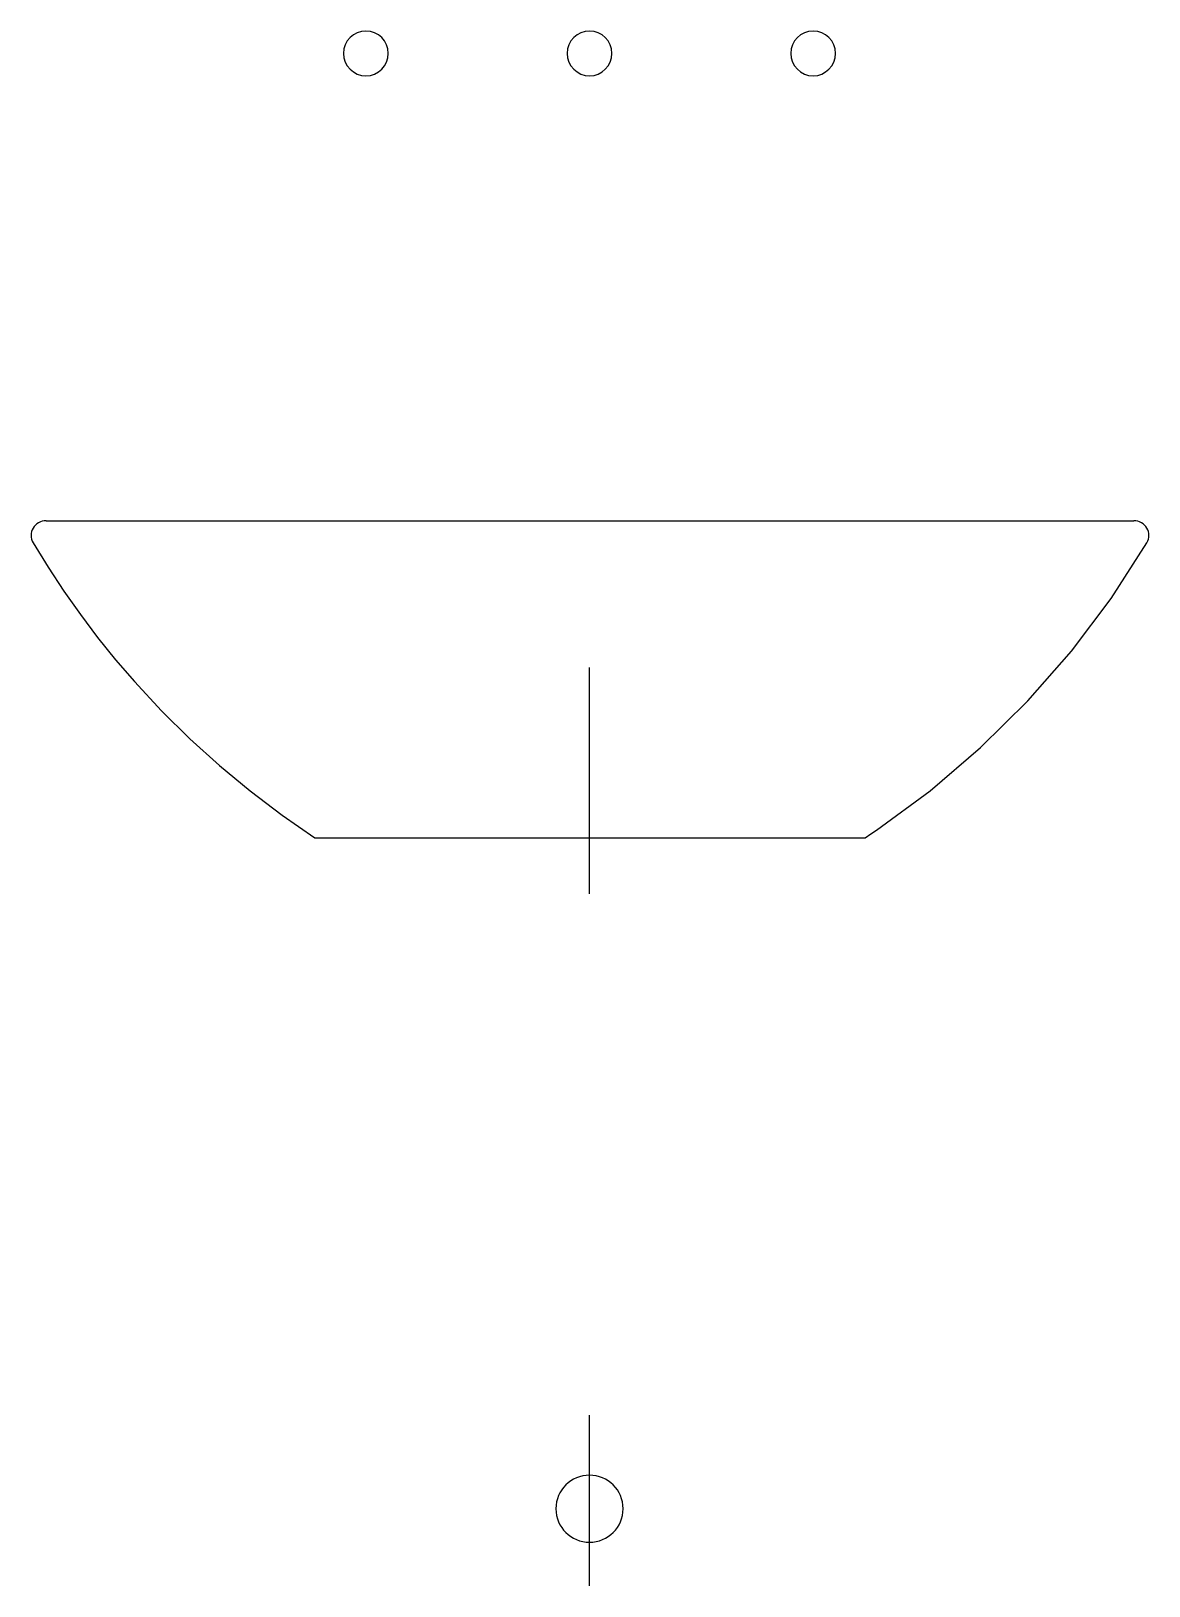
# Model space of a CAD drawing. Extents: x -536.826 to -536.332, y 585.884 to 586.571.
import ezdxf

# ---------------------------------------------------------------- set-up
doc = ezdxf.new("R2010")
doc.units = 0
doc.header["$LTSCALE"] = 0.2
doc.header["$MEASUREMENT"] = 0
doc.linetypes.add('AXES', pattern=[0.54, 0.3, -0.08, 0.08, -0.08])
doc.linetypes.add('CONTINU', pattern=[0])
doc.layers.get('0').update_dxf_attribs({"linetype": 'CONTINUOUS'})
doc.layers.add('DECA_EIXOS', color=5, linetype='AXES')

msp = doc.modelspace()

# ---------------------------------------------------------------- linework, layer by layer
at = {"linetype": 'CONTINU'}
for points in [[(-536.67792, 586.57111, 1), (-536.67792, 586.55135)], [(-536.67792, 586.55135, 1), (-536.67792, 586.57111)], [(-536.57912, 586.57111, 1), (-536.57912, 586.55135)], [(-536.57912, 586.55135, 1), (-536.57912, 586.57111)], [(-536.48032, 586.57111, 1), (-536.48032, 586.55135)], [(-536.48032, 586.55135, 1), (-536.48032, 586.57111)], [(-536.81915, 586.35475, 0.130371), (-536.82248, 586.35391)], [(-536.33533, 586.35391, 0.129711), (-536.33864, 586.35476)], [(-536.82491, 586.35155, 0.134773), (-536.8258, 586.34831)], [(-536.8258, 586.34831, 0.134819), (-536.82492, 586.34508)], [(-536.82248, 586.35391, 0.132271), (-536.82491, 586.35155)], [(-536.3329, 586.35155, 0.132321), (-536.33533, 586.35391)], [(-536.332, 586.34832, 0.134719), (-536.3329, 586.35155)], [(-536.33289, 586.34508, 0.134691), (-536.332, 586.34832)], [(-536.57912, 585.93314, 1), (-536.57912, 585.90349)], [(-536.57912, 585.90349, 1), (-536.57912, 585.93314)]]:
    msp.add_lwpolyline(points, format="xyb", dxfattribs=at)
for points in [[(-536.81915, 586.35475), (-536.33864, 586.35476)], [(-536.82492, 586.34508), (-536.8183, 586.33429), (-536.81134, 586.32372), (-536.80404, 586.31338)], [(-536.38546, 586.27519), (-536.36623, 586.29718), (-536.34868, 586.32051), (-536.33289, 586.34508)], [(-536.80404, 586.31338), (-536.79641, 586.30325), (-536.78845, 586.29338), (-536.78018, 586.28376)], [(-536.78018, 586.28376), (-536.76821, 586.27085), (-536.75569, 586.25849), (-536.74263, 586.24669)], [(-536.45232, 586.21814), (-536.42866, 586.23552), (-536.40634, 586.25456), (-536.38546, 586.27519)], [(-536.74263, 586.24669), (-536.72904, 586.23543), (-536.71496, 586.22478), (-536.70043, 586.21476)], [(-536.45484, 586.21644), (-536.45232, 586.21814)], [(-536.70043, 586.21476), (-536.45737, 586.21476)], [(-536.45737, 586.21476), (-536.45484, 586.21644)]]:
    msp.add_lwpolyline(points, dxfattribs=at)
at = {"layer": 'DECA_EIXOS'}
for points in [[(-536.57912, 586.1899), (-536.57912, 586.36241)], [(-536.57912, 585.88422), (-536.57912, 585.95969)]]:
    msp.add_lwpolyline(points, dxfattribs=at)

doc.saveas('drawing.dxf')
